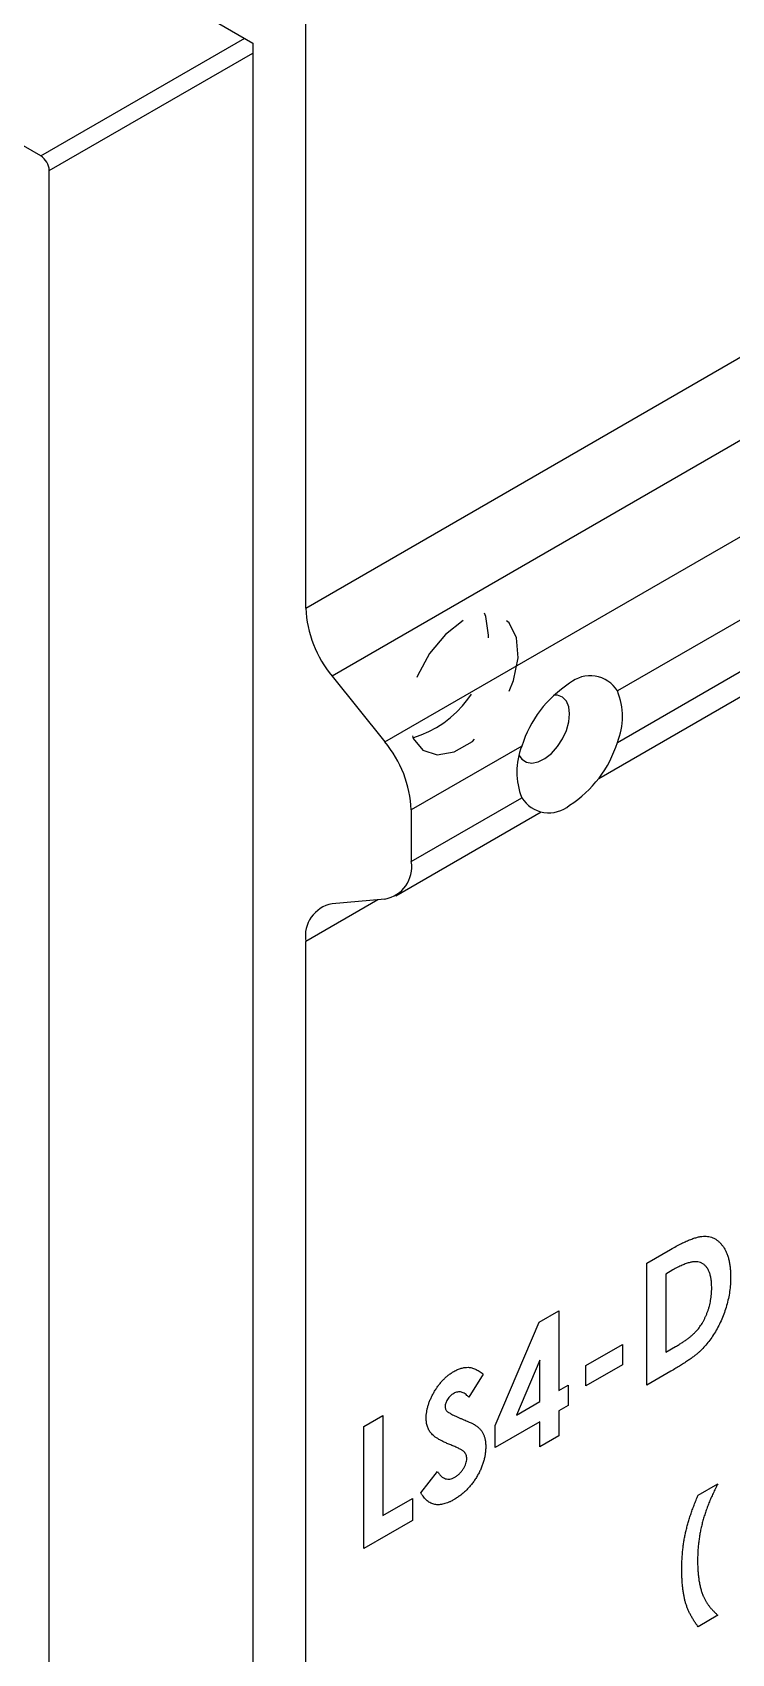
# Model space of a CAD drawing. Header units: inches. Extents: x -4.3 to 17.5, y -13.3 to 0.
# Drawn here: x 12.101 to 13.272, y -11.488 to -8.774 of the extents above; entities that cross this region are included whole.
import ezdxf

# ---------------------------------------------------------------- set-up
doc = ezdxf.new("R2010")
doc.units = ezdxf.units.IN
doc.header["$LTSCALE"] = 0.5
doc.header["$MEASUREMENT"] = 0
doc.linetypes.add('HIDDEN', pattern=[0.375, 0.25, -0.125])
doc.layers.add('Housing', color=150, linetype='CONTINUOUS')
doc.layers.add('Jig', color=41, linetype='CONTINUOUS', lineweight=13)

msp = doc.modelspace()

# ---------------------------------------------------------------- linework, layer by layer
at = {"layer": 'Housing', "linetype": 'Continuous', "lineweight": 25, "transparency": 16777216}
for p, q in [((12.114968, -8.980475), (11.030664, -8.354519)), ((12.114968, -8.980475), (12.456443, -8.783658)), ((12.129111, -9.00497), (12.470297, -8.80832)), ((12.129111, -12.238472), (12.129111, -9.00497))]:
    msp.add_line(p, q, dxfattribs=at)
at = {"layer": 'Housing', "linetype": 'HIDDEN', "lineweight": 25, "transparency": 16777216, "flags": 128}
for points in [[(12.822598, -9.758404), (12.792751, -9.781386), (12.766138, -9.813381), (12.745643, -9.850921), (12.733487, -9.889939), (12.730988, -9.926206), (12.738417, -9.955792), (12.754968, -9.975491), (12.778847, -9.983168), (12.807468, -9.977992), (12.837729, -9.960523), (12.866349, -9.932654), (12.890229, -9.897406), (12.90678, -9.858598), (12.914208, -9.820435), (12.911709, -9.787054), (12.899554, -9.76207), (12.879059, -9.748193), (12.852446, -9.746925), (12.822598, -9.758404)], [(12.865025, -9.782914), (12.860044, -9.751322), (12.85795, -9.74616)]]:
    msp.add_lwpolyline(points, dxfattribs=at)
at = {"layer": 'Housing', "linetype": 'Continuous', "lineweight": 25, "transparency": 16777216}
msp.add_arc((12.098406, -9.006367), 0.030736, 2.604843, 57.395008, dxfattribs=at)
at = {"layer": 'Housing', "linetype": 'HIDDEN', "lineweight": 25, "transparency": 16777216}
msp.add_arc((12.688389, -9.784766), 0.176645, 286.226283, 0.60095, dxfattribs=at)
at = {"layer": 'Jig', "linetype": 'Continuous', "lineweight": 25, "transparency": 16777216}
for p, q in [((12.558685, -9.737605), (15.210335, -8.20684)), ((15.25453, -8.320746), (12.602879, -9.851511)), ((12.691267, -9.961465), (15.342918, -8.4307)), ((12.249326, -8.664092), (12.470297, -8.791656)), ((12.558685, -9.737605), (12.558685, -8.740614)), ((12.470297, -8.791656), (12.470297, -12.082315)), ((13.981181, -9.356232), (13.080732, -9.87605)), ((13.080732, -9.962328), (13.981181, -9.44251)), ((13.049284, -10.022766), (14.013453, -9.466163)), ((12.602879, -9.851511), (12.691267, -9.961465)), ((12.920521, -9.968538), (12.735462, -10.075371)), ((12.735462, -10.161649), (12.920521, -10.054816)), ((12.709568, -10.218879), (12.952793, -10.078469)), ((12.735462, -10.075371), (12.735462, -10.161649)), ((12.679472, -10.225584), (12.558685, -10.295313)), ((12.691267, -10.224529), (12.602879, -10.232432)), ((12.558685, -12.235408), (12.558685, -10.295313)), ((13.12981, -10.833995), (13.16979, -10.810915)), ((13.12981, -11.03813), (13.12981, -10.833995)), ((13.17365, -10.845327), (13.161539, -10.852318)), ((13.161539, -10.852318), (13.161539, -10.983174)), ((12.875976, -11.105702), (12.949421, -10.932897)), ((12.949421, -10.932897), (12.982496, -10.913804)), ((12.982496, -10.913804), (12.982496, -11.047277)), ((13.027823, -11.005407), (13.089015, -10.970082)), ((13.089015, -10.970082), (13.089015, -11.004104)), ((13.161539, -10.983174), (13.178112, -10.973607)), ((12.950767, -10.996117), (12.911636, -11.088183)), ((12.950767, -11.065593), (12.950767, -10.996117)), ((13.089015, -11.004104), (13.027823, -11.039429)), ((13.027823, -11.039429), (13.027823, -11.005407)), ((13.170392, -11.014703), (13.12981, -11.03813)), ((12.855579, -11.01958), (12.831853, -11.058344)), ((12.982496, -11.047277), (12.99836, -11.038118)), ((12.99836, -11.038118), (12.99836, -11.072141)), ((12.911636, -11.088183), (12.950767, -11.065593)), ((12.656139, -11.10744), (12.687868, -11.089123)), ((12.687868, -11.089123), (12.687868, -11.256618)), ((12.99836, -11.072141), (12.982496, -11.081299)), ((12.982496, -11.081299), (12.982496, -11.123173)), ((12.656139, -11.311575), (12.656139, -11.10744)), ((12.950767, -11.099616), (12.875976, -11.142791)), ((12.875976, -11.142791), (12.875976, -11.105702)), ((12.950767, -11.14149), (12.950767, -11.099616)), ((12.982496, -11.123173), (12.950767, -11.14149)), ((12.751326, -11.21839), (12.779231, -11.182939)), ((13.215961, -11.222192), (13.248983, -11.203129)), ((12.687868, -11.256618), (12.737728, -11.227835)), ((12.737728, -11.227835), (12.737728, -11.264474)), ((12.737728, -11.264474), (12.656139, -11.311575)), ((13.248983, -11.423403), (13.215961, -11.442466))]:
    msp.add_line(p, q, dxfattribs=at)
at = {"layer": 'Jig', "linetype": 'Continuous', "lineweight": 25, "transparency": 16777216, "flags": 128}
for points in [[(13.000627, -9.914408), (12.999238, -9.902518), (12.99516, -9.892978), (12.988649, -9.886387), (12.980113, -9.883161), (12.974606, -9.88291)], [(12.916151, -9.984168), (12.920679, -9.990558), (12.928262, -9.995505), (12.937616, -9.99696), (12.948151, -9.994831), (12.959207, -9.989252), (12.970089, -9.980573), (12.980113, -9.969339), (12.988649, -9.956258), (12.99516, -9.942149), (12.999238, -9.927901), (13.000627, -9.914408)]]:
    msp.add_lwpolyline(points, dxfattribs=at)
at = {"layer": 'Jig', "linetype": 'Continuous', "lineweight": 25, "transparency": 16777216}
for centre, radius, start, end in [((12.750343, -9.72877), 0.191862, 182.639287, 219.772072), ((13.035196, -9.904339), 0.053608, 31.849598, 130.154327), ((13.105728, -10.02651), 0.194068, 122.790589, 162.619388), ((12.973912, -9.919189), 0.115202, 338.008868, 21.991132), ((12.543803, -10.084206), 0.191862, 2.639287, 39.772072), ((13.027341, -10.011677), 0.115202, 158.008868, 201.991132), ((12.895525, -9.904356), 0.194068, 302.790589, 342.619388), ((12.966058, -10.026528), 0.053608, 211.849598, 310.154327), ((12.681206, -10.170487), 0.054971, 280.546778, 9.251879), ((12.612941, -10.286475), 0.054971, 100.546778, 189.251879)]:
    msp.add_arc(centre, radius, start, end, dxfattribs=at)
for points, knots in [([(13.16979, -10.810915), (13.172907, -10.809141), (13.178932, -10.805712), (13.187661, -10.80122), (13.195778, -10.797377), (13.203288, -10.794201), (13.210175, -10.791759), (13.216432, -10.790072), (13.222078, -10.789034), (13.227176, -10.788705), (13.23183, -10.789065), (13.236249, -10.789909), (13.240425, -10.791365), (13.244416, -10.793324), (13.24817, -10.795895), (13.25175, -10.798963), (13.255069, -10.802652), (13.258226, -10.806772), (13.261081, -10.811427), (13.263572, -10.816601), (13.265658, -10.822274), (13.267354, -10.828445), (13.268705, -10.835064), (13.269651, -10.842182), (13.270235, -10.849764), (13.270294, -10.855098), (13.270324, -10.857808)], [0, 0, 0, 0, 0.060148162, 0.116267077, 0.168653955, 0.217398969, 0.262433523, 0.303932701, 0.342259967, 0.377441339, 0.411406099, 0.445398351, 0.479766387, 0.514584482, 0.550213651, 0.587000908, 0.624662987, 0.663615456, 0.703456428, 0.743450162, 0.784013386, 0.825132536, 0.867264663, 0.910306473, 0.954424205, 1, 1, 1, 1]), ([(13.221916, -10.83382), (13.220601, -10.83325), (13.217916, -10.832086), (13.213201, -10.831556), (13.208006, -10.831698), (13.202211, -10.832777), (13.195873, -10.834645), (13.188953, -10.837403), (13.18149, -10.840918), (13.176319, -10.843826), (13.17365, -10.845327)], [0, 0, 0, 0, 0.10166348, 0.20763614, 0.31874457, 0.43667994, 0.56350665, 0.69868121, 0.84444656, 1, 1, 1, 1]), ([(13.238595, -10.87547), (13.238553, -10.872821), (13.238471, -10.867653), (13.237675, -10.860517), (13.236381, -10.854112), (13.234534, -10.848496), (13.232207, -10.843608), (13.229293, -10.839562), (13.225918, -10.83619), (13.22325, -10.83461), (13.221916, -10.83382)], [0, 0, 0, 0, 0.142276686, 0.277428514, 0.406477152, 0.530595072, 0.650142922, 0.766850697, 0.883502093, 1, 1, 1, 1]), ([(13.270324, -10.857808), (13.270246, -10.861702), (13.27009, -10.869368), (13.268782, -10.881242), (13.266666, -10.893121), (13.263691, -10.904953), (13.260003, -10.916563), (13.255597, -10.927786), (13.250537, -10.938539), (13.244884, -10.948749), (13.238762, -10.958252), (13.232401, -10.967038), (13.225738, -10.974916), (13.219866, -10.980862), (13.214775, -10.985392), (13.210305, -10.988912), (13.205228, -10.992705), (13.199495, -10.99668), (13.193133, -11.000947), (13.186117, -11.00532), (13.178467, -11.010004), (13.173154, -11.013096), (13.170392, -11.014703)], [0, 0, 0, 0, 0.06577295, 0.1294779, 0.19143009, 0.25244567, 0.31178696, 0.36881755, 0.42409152, 0.47849211, 0.53139374, 0.58200397, 0.63120127, 0.67950301, 0.70556137, 0.73522172, 0.76913249, 0.80685832, 0.84892977, 0.89511666, 0.9454698, 1, 1, 1, 1]), ([(13.178112, -10.973607), (13.180084, -10.972464), (13.183876, -10.970267), (13.189352, -10.966723), (13.194416, -10.963417), (13.199053, -10.960011), (13.203299, -10.956749), (13.207093, -10.953429), (13.210516, -10.950268), (13.213524, -10.947022), (13.216279, -10.943732), (13.218831, -10.940268), (13.221293, -10.936636), (13.223621, -10.932796), (13.225823, -10.928777), (13.227887, -10.924573), (13.229839, -10.920175), (13.231629, -10.915597), (13.233266, -10.910871), (13.234717, -10.906052), (13.235921, -10.901142), (13.236921, -10.896156), (13.237636, -10.891103), (13.238227, -10.885923), (13.238532, -10.880692), (13.238574, -10.877228), (13.238595, -10.87547)], [0, 0, 0, 0, 0.06261465, 0.12042881, 0.17419949, 0.22372466, 0.26902845, 0.310765, 0.34811526, 0.38237811, 0.41475316, 0.44719543, 0.48004458, 0.51373864, 0.5479625, 0.58291781, 0.6193151, 0.65712355, 0.69568658, 0.73551372, 0.7758232, 0.81765226, 0.86074258, 0.90538693, 0.9519982, 1, 1, 1, 1]), ([(12.760392, -11.093791), (12.76043, -11.092022), (12.760506, -11.088535), (12.761179, -11.083083), (12.762187, -11.077617), (12.763649, -11.072083), (12.765547, -11.066499), (12.767853, -11.060859), (12.770601, -11.055182), (12.773698, -11.049526), (12.777111, -11.044021), (12.780757, -11.038796), (12.784617, -11.033932), (12.788667, -11.029408), (12.792932, -11.025273), (12.797381, -11.021518), (12.802019, -11.018135), (12.805174, -11.016218), (12.806781, -11.015241)], [0, 0, 0, 0, 0.06317288, 0.12445736, 0.18484092, 0.24456682, 0.30431917, 0.36519979, 0.42742098, 0.49126169, 0.555499, 0.61860452, 0.68049476, 0.74247331, 0.80499066, 0.86825197, 0.93288722, 1, 1, 1, 1]), ([(12.806781, -11.015241), (12.808864, -11.014127), (12.813013, -11.011907), (12.819148, -11.009736), (12.82514, -11.008432), (12.829969, -11.008245), (12.833811, -11.008546), (12.836755, -11.009165), (12.839752, -11.010092), (12.842824, -11.011321), (12.845915, -11.012942), (12.849112, -11.014823), (12.852373, -11.017021), (12.854492, -11.018712), (12.855579, -11.01958)], [0, 0, 0, 0, 0.10691022, 0.21297653, 0.31977668, 0.42855627, 0.4858568, 0.54655869, 0.6114315, 0.67982091, 0.7531585, 0.83075287, 0.91313307, 1, 1, 1, 1]), ([(12.806427, -11.052085), (12.80542, -11.052708), (12.803476, -11.053909), (12.800704, -11.056292), (12.798243, -11.059063), (12.796096, -11.062069), (12.794394, -11.065179), (12.793036, -11.068195), (12.792271, -11.0711), (12.792171, -11.07285), (12.792121, -11.073716)], [0, 0, 0, 0, 0.148126258, 0.285992887, 0.416634394, 0.547379946, 0.671582838, 0.784400739, 0.893265576, 1, 1, 1, 1]), ([(12.831853, -11.058344), (12.830837, -11.057276), (12.828886, -11.055224), (12.825723, -11.052794), (12.822574, -11.05098), (12.819411, -11.049817), (12.816205, -11.049336), (12.812961, -11.049558), (12.809699, -11.050392), (12.807507, -11.051526), (12.806427, -11.052085)], [0, 0, 0, 0, 0.16242031, 0.31182434, 0.44843277, 0.5733812, 0.68907715, 0.7975729, 0.90029304, 1, 1, 1, 1]), ([(12.80494, -11.139718), (12.80269, -11.138818), (12.798371, -11.137092), (12.792269, -11.134383), (12.78677, -11.131733), (12.781922, -11.129043), (12.777663, -11.12645), (12.774023, -11.123896), (12.77104, -11.121322), (12.767902, -11.118045), (12.76492, -11.113567), (12.762343, -11.107595), (12.760671, -11.101102), (12.760484, -11.096203), (12.760392, -11.093791)], [0, 0, 0, 0, 0.11212458, 0.21520101, 0.30990245, 0.3959591, 0.47344749, 0.54214033, 0.60252333, 0.65472633, 0.74780406, 0.83527842, 0.91892524, 1, 1, 1, 1]), ([(12.792121, -11.073716), (12.792152, -11.074548), (12.792215, -11.076223), (12.792822, -11.07838), (12.793738, -11.080302), (12.794613, -11.081288), (12.79506, -11.081793)], [0, 0, 0, 0, 0.241881375, 0.487115475, 0.73783784, 1, 1, 1, 1]), ([(12.79506, -11.081793), (12.795467, -11.082151), (12.796402, -11.082975), (12.798187, -11.084105), (12.800428, -11.085459), (12.803211, -11.086895), (12.806422, -11.088588), (12.810208, -11.090315), (12.814462, -11.092258), (12.817485, -11.093576), (12.819069, -11.094267)], [0, 0, 0, 0, 0.059234189, 0.136349281, 0.233805212, 0.349411224, 0.48317915, 0.635966856, 0.809243356, 1, 1, 1, 1]), ([(12.819069, -11.094267), (12.820556, -11.094895), (12.823378, -11.096086), (12.827394, -11.097771), (12.830922, -11.099335), (12.834016, -11.100695), (12.836628, -11.101911), (12.838768, -11.102989), (12.840464, -11.103868), (12.841428, -11.104435), (12.841839, -11.104676)], [0, 0, 0, 0, 0.1929527, 0.36618414, 0.5204573, 0.65501214, 0.77062423, 0.86567718, 0.94267453, 1, 1, 1, 1]), ([(12.841839, -11.104676), (12.8434, -11.105726), (12.8464, -11.107743), (12.850299, -11.111302), (12.853508, -11.115122), (12.855991, -11.119329), (12.857866, -11.123937), (12.859188, -11.129053), (12.85998, -11.134727), (12.860067, -11.13886), (12.860112, -11.14095)], [0, 0, 0, 0, 0.1508331, 0.28995418, 0.41713865, 0.53525518, 0.6487511, 0.76240546, 0.8798267, 1, 1, 1, 1]), ([(12.828383, -11.161393), (12.828325, -11.160262), (12.828206, -11.157964), (12.827335, -11.154948), (12.825974, -11.152218), (12.824363, -11.150263), (12.822724, -11.148794), (12.821156, -11.147607), (12.819248, -11.146397), (12.817003, -11.145159), (12.814451, -11.143853), (12.81159, -11.142482), (12.808387, -11.14109), (12.806124, -11.140189), (12.80494, -11.139718)], [0, 0, 0, 0, 0.07634661, 0.15509082, 0.23835156, 0.32840414, 0.37938386, 0.43961764, 0.50983142, 0.58887464, 0.67743635, 0.77554672, 0.88263587, 1, 1, 1, 1]), ([(12.860112, -11.14095), (12.86008, -11.14303), (12.860018, -11.147111), (12.859258, -11.153469), (12.858173, -11.15976), (12.856497, -11.166077), (12.854453, -11.172378), (12.851892, -11.17867), (12.848883, -11.18496), (12.845435, -11.191164), (12.841622, -11.197189), (12.837531, -11.202955), (12.833123, -11.208309), (12.828436, -11.213329), (12.823473, -11.217977), (12.818238, -11.222316), (12.812725, -11.226289), (12.808955, -11.228548), (12.807029, -11.229702)], [0, 0, 0, 0, 0.06520088, 0.12792654, 0.18904691, 0.24854369, 0.30760713, 0.36724766, 0.42696306, 0.48861713, 0.55039185, 0.61133073, 0.67255609, 0.73402419, 0.79734062, 0.86224963, 0.92962547, 1, 1, 1, 1]), ([(12.808198, -11.192388), (12.809574, -11.191529), (12.812243, -11.189864), (12.816053, -11.186513), (12.819546, -11.182688), (12.822565, -11.178366), (12.825122, -11.173913), (12.827009, -11.169511), (12.828194, -11.165243), (12.82832, -11.162681), (12.828383, -11.161393)], [0, 0, 0, 0, 0.14198589, 0.27547331, 0.40434584, 0.53542971, 0.6614274, 0.77786684, 0.88827975, 1, 1, 1, 1]), ([(12.779231, -11.182939), (12.780261, -11.184412), (12.782236, -11.187236), (12.785583, -11.190631), (12.789012, -11.193213), (12.792602, -11.194857), (12.79631, -11.195636), (12.800153, -11.195504), (12.804134, -11.194497), (12.806845, -11.19309), (12.808198, -11.192388)], [0, 0, 0, 0, 0.16045792, 0.30761155, 0.44213889, 0.56622919, 0.68122221, 0.78955801, 0.89502889, 1, 1, 1, 1]), ([(13.248983, -11.203129), (13.247578, -11.20582), (13.24479, -11.211164), (13.240942, -11.219237), (13.237324, -11.227259), (13.233986, -11.235259), (13.230922, -11.24323), (13.228108, -11.251156), (13.225597, -11.259036), (13.223345, -11.266895), (13.221358, -11.274784), (13.219648, -11.282733), (13.218207, -11.290753), (13.217023, -11.298861), (13.216113, -11.30704), (13.215478, -11.315309), (13.215037, -11.323689), (13.215004, -11.329212), (13.214987, -11.332005)], [0, 0, 0, 0, 0.06264763, 0.12439172, 0.18530389, 0.24573736, 0.30582112, 0.36543125, 0.42457023, 0.4837585, 0.5434017, 0.60419235, 0.66628144, 0.72952881, 0.79463061, 0.86114256, 0.92976542, 1, 1, 1, 1]), ([(12.807029, -11.229702), (12.805517, -11.230544), (12.802523, -11.232211), (12.79811, -11.234258), (12.793848, -11.23591), (12.789743, -11.237121), (12.785776, -11.237943), (12.781947, -11.238361), (12.778282, -11.23833), (12.774754, -11.237912), (12.77138, -11.23701), (12.768116, -11.235706), (12.764997, -11.233933), (12.762005, -11.231708), (12.759162, -11.229009), (12.756373, -11.22595), (12.753762, -11.222372), (12.75215, -11.219736), (12.751326, -11.21839)], [0, 0, 0, 0, 0.06355148, 0.12586838, 0.18624025, 0.24497665, 0.30335769, 0.36123032, 0.41848905, 0.47593671, 0.53420374, 0.59405943, 0.65546869, 0.71877168, 0.78497461, 0.85352232, 0.92518245, 1, 1, 1, 1]), ([(13.188546, -11.346349), (13.188558, -11.343639), (13.18858, -11.338295), (13.188927, -11.330231), (13.189427, -11.32233), (13.19008, -11.314593), (13.191018, -11.306954), (13.19209, -11.299486), (13.193393, -11.292139), (13.194906, -11.284875), (13.196667, -11.27759), (13.198645, -11.270191), (13.200892, -11.26262), (13.20341, -11.254867), (13.206153, -11.246934), (13.209162, -11.23883), (13.212445, -11.230558), (13.21478, -11.225002), (13.215961, -11.222192)], [0, 0, 0, 0, 0.0707045, 0.13940175, 0.20583703, 0.27036344, 0.33283315, 0.39354421, 0.45234667, 0.50963809, 0.56675442, 0.62464416, 0.68378106, 0.74425912, 0.80603281, 0.86930812, 0.93390629, 1, 1, 1, 1]), ([(13.214987, -11.332005), (13.215015, -11.335), (13.21507, -11.340904), (13.21552, -11.34941), (13.216264, -11.35747), (13.217242, -11.365134), (13.218587, -11.372289), (13.220169, -11.379049), (13.222076, -11.385331), (13.223593, -11.389225), (13.224342, -11.391147)], [0, 0, 0, 0, 0.13724886, 0.27055715, 0.40014459, 0.52617696, 0.64906051, 0.7683769, 0.88567839, 1, 1, 1, 1]), ([(13.215961, -11.442466), (13.214716, -11.440833), (13.212273, -11.437625), (13.208924, -11.432562), (13.205775, -11.42757), (13.202981, -11.422436), (13.200414, -11.417327), (13.198232, -11.412055), (13.196215, -11.406859), (13.194554, -11.401464), (13.193135, -11.395855), (13.191879, -11.389947), (13.190867, -11.383614), (13.19, -11.376923), (13.189365, -11.369819), (13.188897, -11.362351), (13.188587, -11.354519), (13.18856, -11.349102), (13.188546, -11.346349)], [0, 0, 0, 0, 0.06999196, 0.13739432, 0.2029351, 0.26601622, 0.3272219, 0.38640573, 0.44369834, 0.49917176, 0.55485548, 0.61210597, 0.67151987, 0.73294939, 0.79643212, 0.86206675, 0.92990768, 1, 1, 1, 1]), ([(13.224342, -11.391147), (13.224984, -11.392591), (13.226296, -11.395539), (13.22863, -11.399715), (13.231241, -11.40385), (13.234201, -11.407879), (13.237383, -11.411949), (13.240993, -11.41581), (13.244839, -11.419698), (13.247585, -11.422153), (13.248983, -11.423403)], [0, 0, 0, 0, 0.10750351, 0.21953048, 0.33688685, 0.45838448, 0.58578562, 0.71834768, 0.85655295, 1, 1, 1, 1])]:
    msp.add_open_spline(points, degree=3, knots=knots, dxfattribs=at)

doc.saveas('drawing.dxf')
